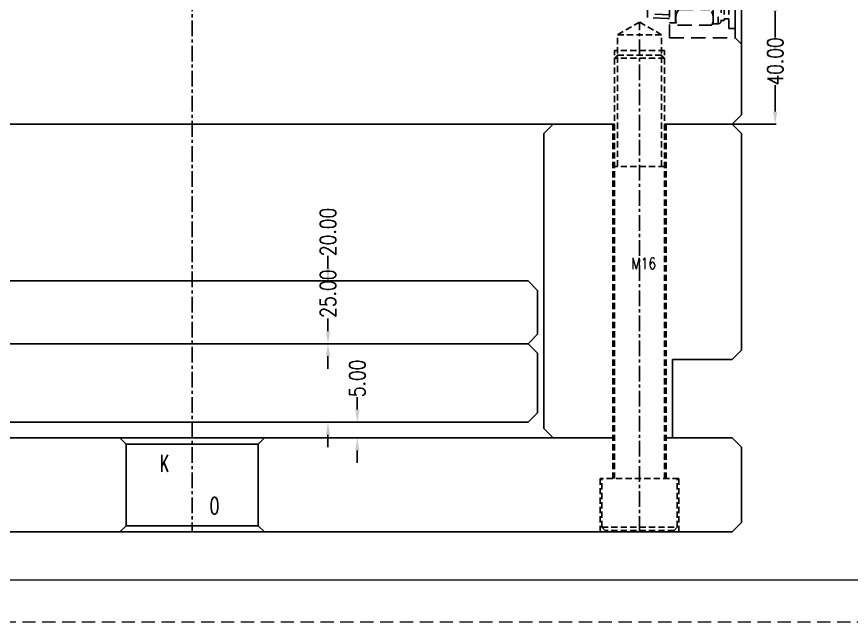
# Model space of a CAD drawing. Header units: millimetres. Extents: x 27275 to 28529, y -21406 to -20519.
# Drawn here: x 27839.4 to 28105.2, y -21405.8 to -21212.7 of the extents above; entities that cross this region are included whole.
import ezdxf

# ---------------------------------------------------------------- set-up
doc = ezdxf.new("R2010")
doc.units = ezdxf.units.MM
doc.header["$LTSCALE"] = 8
for name, pattern in [('CENTER', [2, 1.25, -0.25, 0.25, -0.25]), ('DASHED', [0.75, 0.5, -0.25]), ('HIDDEN', [0.375, 0.25, -0.125])]:
    doc.linetypes.add(name, pattern=pattern)
doc.layers.get('DEFPOINTS').update_dxf_attribs({"color": 6})
for name, color, linetype in [('CL', 1, 'Continuous'), ('text', 7, 'Continuous'), ('WT', 4, 'Continuous')]:
    doc.layers.add(name, color=color, linetype=linetype)
doc.layers.add('dim', color=3, linetype='Continuous', lineweight=15)
doc.layers.add('MBOM-ASSIS-LAYER', color=71, linetype='Continuous', lineweight=9)
doc.styles.add('ROMANC', font='RomanC.ttf', dxfattribs={"width": 0.8, "height": 7})
doc.styles.get("Standard").update_dxf_attribs({"font": 'txt.shx', "width": 0.8, "bigfont": 'chineset.shx'})
doc.dimstyles.new('ISO-25', dxfattribs={"dimtxt": 5, "dimasz": 4, "dimexe": 0.3, "dimexo": 0.3, "dimtad": 0, "dimzin": 1, "dimdsep": 46, "dimtxsty": 'Standard', "dimcen": 0, "dimclrd": 3, "dimclre": 3, "dimclrt": 3, "dimazin": 0, "dimtfac": 1, "dimtofl": 0, "dimtmove": 0, "dimatfit": 0, "dimfxl": 0, "dimarcsym": 0})

# ---------------------------------------------------------------- blocks, each defined once
blk = doc.blocks.new('*D26209')
at = {"layer": 'DEFPOINTS', "color": 0}
for p in [(27938.52, -21317), (27941.64, -21317), (27941.64, -21342)]:
    blk.add_point(p, dxfattribs=at)
at = {"layer": 'dim', "color": 3, "lineweight": -2}
for p, q in [((27938.52, -21313), (27938.52, -21309)), ((27941.34, -21317), (27938.22, -21317)), ((27941.34, -21342), (27938.22, -21342)), ((27938.52, -21346), (27938.52, -21350))]:
    blk.add_line(p, q, dxfattribs=at)
at = {"layer": 'dim', "color": 3}
for points in [[(27937.86, -21313), (27939.19, -21313), (27938.52, -21317)], [(27939.19, -21346), (27937.86, -21346), (27938.52, -21342)]]:
    blk.add_solid(points, dxfattribs=at)
at = {"layer": 'dim', "color": 3, "insert": (27938.52, -21301.04), "char_height": 5, "attachment_point": 5, "rotation": 90}
blk.add_mtext('25.00', dxfattribs=at)
blk = doc.blocks.new('*D26210')
at = {"layer": 'DEFPOINTS', "color": 0}
for p in [(27928.33, -21297), (27938.52, -21297), (27928.33, -21317)]:
    blk.add_point(p, dxfattribs=at)
at = {"layer": 'dim', "color": 3, "lineweight": -2}
for p, q in [((27938.52, -21293), (27938.52, -21289)), ((27928.63, -21297), (27938.82, -21297)), ((27928.63, -21317), (27938.82, -21317)), ((27938.52, -21321), (27938.52, -21325))]:
    blk.add_line(p, q, dxfattribs=at)
at = {"layer": 'dim', "color": 3}
for points in [[(27937.86, -21293), (27939.19, -21293), (27938.52, -21297)], [(27939.19, -21321), (27937.86, -21321), (27938.52, -21317)]]:
    blk.add_solid(points, dxfattribs=at)
at = {"layer": 'dim', "color": 3, "insert": (27938.52, -21281.37), "char_height": 5, "attachment_point": 5, "rotation": 90}
blk.add_mtext('20.00', dxfattribs=at)
blk = doc.blocks.new('*D26211')
at = {"layer": 'DEFPOINTS', "color": 0}
for p in [(27947.86, -21342), (27948.17, -21342), (27948.17, -21347)]:
    blk.add_point(p, dxfattribs=at)
at = {"layer": 'dim', "color": 3, "lineweight": -2}
for p, q in [((27947.86, -21338), (27947.86, -21334)), ((27947.87, -21342), (27947.56, -21342)), ((27947.87, -21347), (27947.56, -21347)), ((27947.86, -21351), (27947.86, -21355))]:
    blk.add_line(p, q, dxfattribs=at)
at = {"layer": 'dim', "color": 3}
for points in [[(27947.19, -21338), (27948.52, -21338), (27947.86, -21342)], [(27948.52, -21351), (27947.19, -21351), (27947.86, -21347)]]:
    blk.add_solid(points, dxfattribs=at)
at = {"layer": 'dim', "color": 3, "insert": (27947.86, -21328.04), "char_height": 5, "attachment_point": 5, "rotation": 90}
blk.add_mtext('5.00', dxfattribs=at)
blk = doc.blocks.new('20100617.142056')
at = {"layer": 'MBOM-ASSIS-LAYER'}
blk.add_line((-12.7, 12.7), (-1176.3, 12.7), dxfattribs=at)
at = {"layer": 'MBOM-ASSIS-LAYER', "linetype": 'DASHED'}
blk.add_line((0, 0), (-1189, 0), dxfattribs=at)
blk = doc.blocks.new('*D27175')
at = {"layer": 'DEFPOINTS', "color": 0}
for p in [(28070.27, -21207), (28080.98, -21207), (28067.27, -21247)]:
    blk.add_point(p, dxfattribs=at)
at = {"layer": 'dim', "color": 3, "lineweight": -2}
for p, q in [((28070.57, -21207), (28081.28, -21207)), ((28080.98, -21211), (28080.98, -21219.37)), ((28080.98, -21243), (28080.98, -21234.62)), ((28067.57, -21247), (28081.28, -21247))]:
    blk.add_line(p, q, dxfattribs=at)
at = {"layer": 'dim', "color": 3}
for points in [[(28081.65, -21211), (28080.31, -21211), (28080.98, -21207)], [(28080.31, -21243), (28081.65, -21243), (28080.98, -21247)]]:
    blk.add_solid(points, dxfattribs=at)
at = {"layer": 'dim', "color": 3, "insert": (28080.98, -21227), "char_height": 5, "attachment_point": 5, "rotation": 90}
blk.add_mtext('40.00', dxfattribs=at)
blk = doc.blocks.new('20160903.151524')
at = {"layer": 'WT', "color": 125, "linetype": 'HIDDEN', "ltscale": 2.3}
for p, q in [((-6.35, 23.56), (-6.01, 30)), ((-6.01, 30), (6.01, 30)), ((-5.19, 23), (-4.82, 30)), ((5.19, 23), (4.82, 30)), ((6.35, 23.56), (6.01, 30)), ((12.5, 23), (-12.5, 23)), ((-12.5, 23), (-12.5, 2)), ((-7.75, 23), (-7.75, 20.77)), ((-6.35, 23.56), (-6.35, 23)), ((6.35, 23.56), (6.35, 23)), ((7.75, 23), (7.75, 20.77)), ((12.5, 23), (12.5, 2)), ((-8.5, 20.43), (-8.5, 9.57)), ((-7.75, 21), (7.75, 21)), ((-3.5, 20.01), (-3.5, 9.99)), ((3.5, 20.01), (3.5, 9.99)), ((8.5, 20.43), (8.5, 9.57)), ((-8, 9.33), (-8, 7.51)), ((-8, 9), (8, 9)), ((8, 9.33), (8, 7.51)), ((8, 7.51), (-8, 7.51)), ((7, 6.51), (-7, 6.51)), ((-7, 6.51), (-7, 5.51)), ((-6.4, 5.51), (-7, 5.51)), ((-6.4, 5.51), (-7, 5.51)), ((6.4, 5.51), (-6.4, 5.51)), ((-6.4, 5.51), (-6.4, 4.01)), ((6.4, 5.51), (6.4, 4.01)), ((6.4, 5.51), (7, 5.51)), ((6.4, 5.51), (7, 5.51)), ((7, 6.51), (7, 5.51)), ((-9.5, 4.01), (-9.5, 2)), ((-6.4, 4.01), (-9.5, 4.01)), ((6.4, 4.01), (-6.4, 4.01)), ((6.4, 4.01), (9.5, 4.01)), ((9.5, 4.01), (9.5, 2)), ((-12.5, 2), (-14.5, 0)), ((-14.5, 0), (14.5, 0)), ((-12.5, 2), (12.5, 2)), ((9.5, 2), (-9.5, 2)), ((12.5, 2), (14.5, 0))]:
    blk.add_line(p, q, dxfattribs=at)
at = {"layer": 'WT', "color": 125, "linetype": 'CENTER', "ltscale": 1.5}
blk.add_line((0, 0), (0, 30), dxfattribs=at)
at = {"layer": 'WT', "color": 125, "linetype": 'HIDDEN', "ltscale": 2.3}
for centre, radius, start, end in [((-6.32, 16.53), 4.47, 50.9817, 119.248), ((0, 14.34), 6.66, 58.3016, 121.6984), ((6.32, 16.53), 4.47, 60.752, 129.0183), ((-6.32, 13.47), 4.47, 240.752, 309.0183), ((0, 15.66), 6.66, 238.3016, 301.6984), ((6.32, 13.47), 4.47, 230.9817, 299.248), ((-7, 7.51), 1, 180, 270), ((7, 7.51), 1, 270, 0)]:
    blk.add_arc(centre, radius, start, end, dxfattribs=at)

msp = doc.modelspace()

# ---------------------------------------------------------------- linework, layer by layer
at = {"linetype": 'Continuous'}
for p, q in [((28070.266, -21149.996), (28070.266, -21243.996)), ((28070.266, -21243.996), (28067.266, -21246.996)), ((27825.766, -21246.996), (28029.766, -21246.996)), ((28007.266, -21249.996), (28010.266, -21246.996)), ((28045.766, -21246.996), (28067.266, -21246.996)), ((28067.266, -21246.996), (28070.266, -21249.996)), ((28007.266, -21249.996), (28007.266, -21343.996)), ((28070.266, -21249.996), (28070.266, -21318.996)), ((27825.766, -21296.996), (28002.266, -21296.996)), ((28002.266, -21296.996), (28005.266, -21299.996)), ((28005.266, -21299.996), (28005.266, -21313.996)), ((28005.266, -21313.996), (28002.266, -21316.996)), ((27788.266, -21316.996), (28002.266, -21316.996)), ((28002.266, -21316.996), (28005.266, -21319.996)), ((28005.266, -21319.996), (28005.266, -21338.996)), ((28070.266, -21318.996), (28067.266, -21321.996)), ((28048.266, -21321.996), (28048.266, -21346.996)), ((28048.266, -21321.996), (28067.266, -21321.996)), ((28005.266, -21338.996), (28002.266, -21341.996)), ((27788.266, -21341.996), (28002.266, -21341.996)), ((28010.266, -21346.996), (28007.266, -21343.996)), ((27759.766, -21346.996), (28029.766, -21346.996)), ((28045.766, -21346.996), (28067.266, -21346.996)), ((28067.266, -21346.996), (28070.266, -21349.996)), ((28070.266, -21349.996), (28070.266, -21373.996)), ((28070.266, -21373.996), (28067.266, -21376.996)), ((27723.266, -21376.996), (28067.266, -21376.996))]:
    msp.add_line(p, q, dxfattribs=at)
at = {"linetype": 'HIDDEN'}
for p, q in [((28037.766, -21214.496), (28030.766, -21218.496)), ((28044.766, -21218.496), (28037.766, -21214.496)), ((28030.766, -21260.458), (28030.766, -21218.496)), ((28044.766, -21218.496), (28030.766, -21218.496)), ((28044.766, -21260.458), (28044.766, -21218.496)), ((28029.766, -21359.996), (28029.766, -21223.496)), ((28045.766, -21223.496), (28029.766, -21223.496)), ((28029.766, -21225.996), (28030.766, -21224.996)), ((28044.766, -21224.996), (28030.766, -21224.996)), ((28044.766, -21224.996), (28045.766, -21225.996)), ((28045.766, -21359.996), (28045.766, -21223.496)), ((28045.766, -21225.996), (28029.766, -21225.996)), ((28029.266, -21359.996), (28029.266, -21246.996)), ((28046.266, -21359.996), (28046.266, -21246.996)), ((28045.766, -21260.458), (28029.766, -21260.458)), ((28050.266, -21359.996), (28025.266, -21359.996)), ((28025.266, -21376.996), (28025.266, -21359.996)), ((28025.766, -21375.496), (28025.766, -21359.996)), ((28049.766, -21375.496), (28049.766, -21359.996)), ((28050.266, -21376.996), (28050.266, -21359.996)), ((28050.266, -21376.996), (28025.266, -21376.996)), ((28025.766, -21375.496), (28049.766, -21375.496)), ((28025.766, -21375.496), (28026.766, -21376.496)), ((28048.766, -21376.496), (28026.766, -21376.496)), ((28048.766, -21376.496), (28049.766, -21375.496))]:
    msp.add_line(p, q, dxfattribs=at)
at = {"color": 8, "linetype": 'Continuous'}
for p, q in [((27872.266, -21346.996), (27874.266, -21348.996)), ((27918.266, -21346.996), (27916.266, -21348.996)), ((27874.266, -21348.996), (27916.266, -21348.996)), ((27874.266, -21348.996), (27874.266, -21374.996)), ((27916.266, -21348.996), (27916.266, -21374.996)), ((27872.266, -21376.996), (27874.266, -21374.996)), ((27874.266, -21374.996), (27916.266, -21374.996)), ((27918.266, -21376.996), (27916.266, -21374.996))]:
    msp.add_line(p, q, dxfattribs=at)
at = {"layer": 'CL', "color": 7, "linetype": 'CENTER', "ltscale": 0.5}
for p, q in [((27895.266, -21045.996), (27895.266, -21376.996)), ((28037.766, -21376.996), (28037.766, -21214.496))]:
    msp.add_line(p, q, dxfattribs=at)

# ---------------------------------------------------------------- block references
at = {"layer": 'MBOM-ASSIS-LAYER', "xscale": 1.054948194158051, "yscale": 1.054948194158051, "zscale": 1.054948194158051}
msp.add_blockref('20100617.142056', (28529, -21405.8), dxfattribs=at)
at = {"layer": 'WT', "rotation": 90}
msp.add_blockref('20160903.151524', (28070.266, -21206.996), dxfattribs=at)

# ---------------------------------------------------------------- texts
at = {"color": 8, "linetype": 'Continuous', "style": 'ROMANC', "width": 0.6}
for s, p in [('K', (27885.023, -21357.801)), ('O', (27900.844, -21371.348))]:
    msp.add_text(s, height=5.4, dxfattribs=at).set_placement(p)
at = {"layer": 'text', "insert": (28035.162, -21289.616), "char_height": 3.6, "width": 4.25734, "attachment_point": 1}
msp.add_mtext('M16', dxfattribs=at)

# ---------------------------------------------------------------- dimensions: what is measured, and where the dimension line sits
at = {"layer": 'dim'}
for base, p1, p2, picture, middle in [((28080.981, -21206.996), (28067.266, -21246.996), (28070.266, -21206.996), '*D27175', (28080.981, -21226.996)), ((27938.523, -21296.996), (27928.333, -21316.996), (27928.333, -21296.996), '*D26210', (27938.523, -21281.371)), ((27938.523, -21316.996), (27941.645, -21341.996), (27941.645, -21316.996), '*D26209', (27938.523, -21301.038)), ((27947.858, -21341.996), (27948.169, -21346.996), (27948.169, -21341.996), '*D26211', (27947.858, -21328.038))]:
    dim = msp.add_linear_dim(base=base, p1=p1, p2=p2, angle=90, dimstyle='ISO-25', dxfattribs=at)
    dim.commit()
    dim.dimension.update_dxf_attribs({"geometry": picture, "text_midpoint": middle})

doc.saveas('drawing.dxf')
